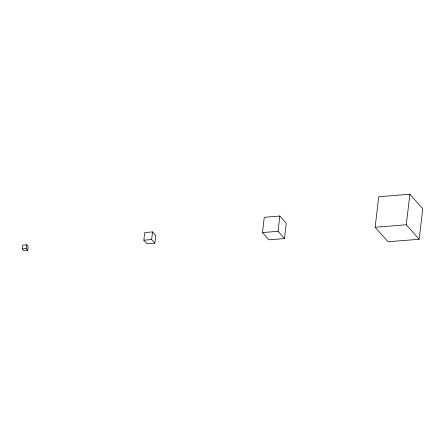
<?xml version="1.0" encoding="UTF-8"?>
<svg xmlns="http://www.w3.org/2000/svg" width="445" height="445" viewBox="0 0 445 445"><rect width="100%" height="100%" fill="white"/><g stroke="black" fill="none" stroke-linecap="round" stroke-linejoin="round"><path stroke-width="0.67" d="M22.25 248.939L22.701 245.123L26.589 244.817L28.202 246.63L27.751 250.446L23.858 250.752L22.25 248.939L26.144 248.633L27.751 250.446M26.144 248.633L26.589 244.817M143.846 240.172L144.742 232.54L152.529 231.917L155.75 235.544L154.854 243.176L147.067 243.799L143.846 240.172L151.634 239.549L154.854 243.176M151.634 239.549L152.529 231.917M262.472 232.557L264.263 217.293L279.833 216.053L286.274 223.301L284.483 238.57L268.908 239.811L262.472 232.557L278.042 231.317L284.483 238.57M278.042 231.317L279.833 216.053M375.141 227.262L378.728 196.729L409.873 194.248L422.75 208.749L419.162 239.282L388.018 241.763L375.141 227.262L406.285 224.775L419.162 239.282M406.285 224.775L409.873 194.248"/></g></svg>
